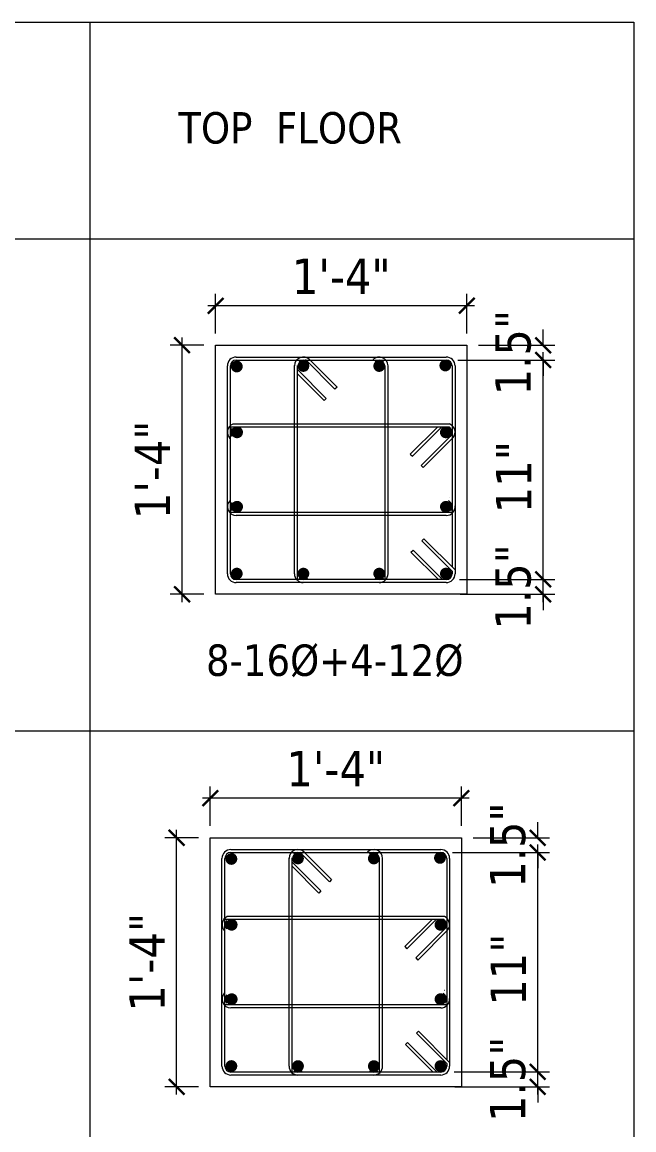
# Model space of a CAD drawing. Header units: inches. Extents: x 130993 to 274375, y -5108 to 103559.
# Drawn here: x 133595.8 to 133751.7, y 50564.9 to 50847.4 of the extents above; entities that cross this region are included whole.
import ezdxf

# ---------------------------------------------------------------- set-up
doc = ezdxf.new("R2010")
doc.units = ezdxf.units.IN
doc.header["$MEASUREMENT"] = 0
doc.header["$PDMODE"] = 2
doc.header["$PDSIZE"] = -3
for name, color, linetype, lineweight in [('DIMENSION', 142, 'Continuous', 20), ('HATCH', 9, 'Continuous', 9), ('TEXT', 181, 'Continuous', 13)]:
    doc.layers.add(name, color=color, linetype=linetype, lineweight=lineweight)
doc.layers.add('FRAME', color=7, linetype='Continuous')
doc.styles.add('TAHOMA', font='tahoma.ttf', dxfattribs={"height": 9})
doc.dimstyles.new('1-2', dxfattribs={"dimscale": 0, "dimtxt": 8, "dimasz": 4, "dimexe": 3, "dimexo": 3, "dimgap": 3, "dimtad": 1, "dimdec": 0, "dimlfac": 0.25, "dimzin": 3, "dimdsep": 46, "dimlunit": 4, "dimtxsty": 'TAHOMA', "dimblk1": 'ARCHTICK', "dimblk2": 'ARCHTICK', "dimsah": 1, "dimcen": 0, "dimdle": 2, "dimclrd": 6, "dimclre": 6, "dimclrt": 7, "dimadec": 0, "dimazin": 0, "dimtfac": 0.333333, "dimtdec": 0, "dimtix": 1, "dimtofl": 0, "dimtmove": 0, "dimatfit": 2, "dimfxl": 1, "dimtolj": 1, "dimtzin": 0, "dimlwd": -1, "dimlwe": -1, "dimarcsym": 0})

# ---------------------------------------------------------------- blocks, each defined once
blk = doc.blocks.new('_ArchTick')
at = {"color": 0, "linetype": 'ByBlock', "const_width": 0.15}
blk.add_lwpolyline([(-0.5, -0.5), (0.5, 0.5)], dxfattribs=at)
blk = doc.blocks.new('*D2946')
at = {"layer": 'Defpoints', "color": 0, "ltscale": 10}
for p in [(133704.25, 50705.27), (133704.44, 50701.47), (133728.56, 50701.47)]:
    blk.add_point(p, dxfattribs=at)
at = {"layer": 'DIMENSION', "color": 6, "ltscale": 10}
for p, q in [((133728.56, 50705.27), (133728.56, 50709.27)), ((133707.25, 50705.27), (133731.56, 50705.27)), ((133707.44, 50701.47), (133731.56, 50701.47)), ((133728.56, 50701.47), (133728.56, 50697.47))]:
    blk.add_line(p, q, dxfattribs=at)
at = {"layer": 'DIMENSION', "color": 6, "ltscale": 10, "xscale": 4, "yscale": 4, "zscale": 4}
for p, rotation in [((133728.56, 50705.27), 270), ((133728.56, 50701.47), 90)]:
    blk.add_blockref('_ArchTick', p, dxfattribs=dict(at, rotation=rotation))
at = {"layer": 'DIMENSION', "color": 7, "ltscale": 10, "insert": (133720.95, 50703.37), "char_height": 9, "attachment_point": 5, "rotation": 90, "style": 'TAHOMA'}
blk.add_mtext('\\A1;1.5"', dxfattribs=at)
blk = doc.blocks.new('*D2947')
at = {"layer": 'Defpoints', "color": 0, "ltscale": 10}
for p in [(133709.11, 50764.97), (133728.56, 50764.97), (133703.86, 50761.22)]:
    blk.add_point(p, dxfattribs=at)
at = {"layer": 'DIMENSION', "color": 6, "ltscale": 10}
for p, q in [((133728.56, 50764.97), (133728.56, 50768.97)), ((133712.11, 50764.97), (133731.56, 50764.97)), ((133706.86, 50761.22), (133731.56, 50761.22)), ((133728.56, 50761.22), (133728.56, 50757.22))]:
    blk.add_line(p, q, dxfattribs=at)
at = {"layer": 'DIMENSION', "color": 6, "ltscale": 10, "xscale": 4, "yscale": 4, "zscale": 4}
for p, rotation in [((133728.56, 50764.97), 270), ((133728.56, 50761.22), 90)]:
    blk.add_blockref('_ArchTick', p, dxfattribs=dict(at, rotation=rotation))
at = {"layer": 'DIMENSION', "color": 7, "ltscale": 10, "insert": (133720.95, 50763.09), "char_height": 9, "attachment_point": 5, "rotation": 90, "style": 'TAHOMA'}
blk.add_mtext('\\A1;1.5"', dxfattribs=at)
blk = doc.blocks.new('*D2948')
at = {"layer": 'Defpoints', "color": 0, "ltscale": 10}
for p in [(133703.86, 50761.22), (133728.56, 50761.22), (133704.44, 50701.47)]:
    blk.add_point(p, dxfattribs=at)
at = {"layer": 'DIMENSION', "color": 6, "ltscale": 10}
for p, q in [((133728.56, 50699.47), (133728.56, 50763.22)), ((133706.86, 50761.22), (133731.56, 50761.22)), ((133707.44, 50701.47), (133731.56, 50701.47))]:
    blk.add_line(p, q, dxfattribs=at)
at = {"layer": 'DIMENSION', "color": 6, "ltscale": 10, "xscale": 4, "yscale": 4, "zscale": 4}
for p, rotation in [((133728.56, 50761.22), 90), ((133728.56, 50701.47), 270)]:
    blk.add_blockref('_ArchTick', p, dxfattribs=dict(at, rotation=rotation))
at = {"layer": 'DIMENSION', "color": 7, "ltscale": 10, "insert": (133721.04, 50731.34), "char_height": 9, "attachment_point": 5, "rotation": 90, "style": 'TAHOMA'}
blk.add_mtext('\\A1;11"', dxfattribs=at)
blk = doc.blocks.new('*D2949')
at = {"layer": 'Defpoints', "color": 0, "ltscale": 10}
for p in [(133636.54, 50764.97), (133645.11, 50764.97), (133645.11, 50701.47)]:
    blk.add_point(p, dxfattribs=at)
at = {"layer": 'DIMENSION', "color": 6, "ltscale": 10}
for p, q in [((133642.11, 50764.97), (133633.54, 50764.97)), ((133636.54, 50699.47), (133636.54, 50766.97)), ((133642.11, 50701.47), (133633.54, 50701.47))]:
    blk.add_line(p, q, dxfattribs=at)
at = {"layer": 'DIMENSION', "color": 6, "ltscale": 10, "xscale": 4, "yscale": 4, "zscale": 4}
for p, rotation in [((133636.54, 50764.97), 90), ((133636.54, 50701.47), 270)]:
    blk.add_blockref('_ArchTick', p, dxfattribs=dict(at, rotation=rotation))
at = {"layer": 'DIMENSION', "color": 7, "ltscale": 10, "insert": (133629.02, 50733.22), "char_height": 9, "attachment_point": 5, "rotation": 90, "style": 'TAHOMA'}
blk.add_mtext('\\A1;1\'-4"', dxfattribs=at)
blk = doc.blocks.new('*D2950')
at = {"layer": 'Defpoints', "color": 0, "ltscale": 10}
for p in [(133645.11, 50775.06), (133645.11, 50764.97), (133709.11, 50764.97)]:
    blk.add_point(p, dxfattribs=at)
at = {"layer": 'DIMENSION', "color": 6, "ltscale": 10}
for p, q in [((133645.11, 50767.97), (133645.11, 50778.06)), ((133709.11, 50767.97), (133709.11, 50778.06)), ((133711.11, 50775.06), (133643.11, 50775.06))]:
    blk.add_line(p, q, dxfattribs=at)
at = {"layer": 'DIMENSION', "color": 6, "ltscale": 10, "xscale": 4, "yscale": 4, "zscale": 4, "rotation": 180}
blk.add_blockref('_ArchTick', (133645.11, 50775.06), dxfattribs=at)
at = {"layer": 'DIMENSION', "color": 6, "ltscale": 10, "xscale": 4, "yscale": 4, "zscale": 4}
blk.add_blockref('_ArchTick', (133709.11, 50775.06), dxfattribs=at)
at = {"layer": 'DIMENSION', "color": 7, "ltscale": 10, "insert": (133677.11, 50782.58), "char_height": 9, "attachment_point": 5, "style": 'TAHOMA'}
blk.add_mtext('\\A1;1\'-4"', dxfattribs=at)
blk = doc.blocks.new('*D2991')
at = {"layer": 'Defpoints', "color": 0, "ltscale": 10}
for p in [(133702.87, 50579.7), (133703.06, 50575.9), (133727.18, 50575.9)]:
    blk.add_point(p, dxfattribs=at)
at = {"layer": 'DIMENSION', "color": 6, "ltscale": 10}
for p, q in [((133727.18, 50579.7), (133727.18, 50583.7)), ((133705.87, 50579.7), (133730.18, 50579.7)), ((133706.06, 50575.9), (133730.18, 50575.9)), ((133727.18, 50575.9), (133727.18, 50571.9))]:
    blk.add_line(p, q, dxfattribs=at)
at = {"layer": 'DIMENSION', "color": 6, "ltscale": 10, "xscale": 4, "yscale": 4, "zscale": 4}
for p, rotation in [((133727.18, 50579.7), 270), ((133727.18, 50575.9), 90)]:
    blk.add_blockref('_ArchTick', p, dxfattribs=dict(at, rotation=rotation))
at = {"layer": 'DIMENSION', "color": 7, "ltscale": 10, "insert": (133719.57, 50577.8), "char_height": 9, "attachment_point": 5, "rotation": 90, "style": 'TAHOMA'}
blk.add_mtext('\\A1;1.5"', dxfattribs=at)
blk = doc.blocks.new('*D2992')
at = {"layer": 'Defpoints', "color": 0, "ltscale": 10}
for p in [(133707.73, 50639.4), (133727.18, 50639.4), (133702.48, 50635.65)]:
    blk.add_point(p, dxfattribs=at)
at = {"layer": 'DIMENSION', "color": 6, "ltscale": 10}
for p, q in [((133727.18, 50639.4), (133727.18, 50643.4)), ((133710.73, 50639.4), (133730.18, 50639.4)), ((133705.48, 50635.65), (133730.18, 50635.65)), ((133727.18, 50635.65), (133727.18, 50631.65))]:
    blk.add_line(p, q, dxfattribs=at)
at = {"layer": 'DIMENSION', "color": 6, "ltscale": 10, "xscale": 4, "yscale": 4, "zscale": 4}
for p, rotation in [((133727.18, 50639.4), 270), ((133727.18, 50635.65), 90)]:
    blk.add_blockref('_ArchTick', p, dxfattribs=dict(at, rotation=rotation))
at = {"layer": 'DIMENSION', "color": 7, "ltscale": 10, "insert": (133719.57, 50637.53), "char_height": 9, "attachment_point": 5, "rotation": 90, "style": 'TAHOMA'}
blk.add_mtext('\\A1;1.5"', dxfattribs=at)
blk = doc.blocks.new('*D2993')
at = {"layer": 'Defpoints', "color": 0, "ltscale": 10}
for p in [(133702.48, 50635.65), (133727.18, 50635.65), (133703.06, 50575.9)]:
    blk.add_point(p, dxfattribs=at)
at = {"layer": 'DIMENSION', "color": 6, "ltscale": 10}
for p, q in [((133727.18, 50573.9), (133727.18, 50637.65)), ((133705.48, 50635.65), (133730.18, 50635.65)), ((133706.06, 50575.9), (133730.18, 50575.9))]:
    blk.add_line(p, q, dxfattribs=at)
at = {"layer": 'DIMENSION', "color": 6, "ltscale": 10, "xscale": 4, "yscale": 4, "zscale": 4}
for p, rotation in [((133727.18, 50635.65), 90), ((133727.18, 50575.9), 270)]:
    blk.add_blockref('_ArchTick', p, dxfattribs=dict(at, rotation=rotation))
at = {"layer": 'DIMENSION', "color": 7, "ltscale": 10, "insert": (133719.66, 50605.78), "char_height": 9, "attachment_point": 5, "rotation": 90, "style": 'TAHOMA'}
blk.add_mtext('\\A1;11"', dxfattribs=at)
blk = doc.blocks.new('*D2994')
at = {"layer": 'Defpoints', "color": 0, "ltscale": 10}
for p in [(133635.16, 50639.4), (133643.73, 50639.4), (133643.73, 50575.9)]:
    blk.add_point(p, dxfattribs=at)
at = {"layer": 'DIMENSION', "color": 6, "ltscale": 10}
for p, q in [((133635.16, 50573.9), (133635.16, 50641.4)), ((133640.73, 50639.4), (133632.16, 50639.4)), ((133640.73, 50575.9), (133632.16, 50575.9))]:
    blk.add_line(p, q, dxfattribs=at)
at = {"layer": 'DIMENSION', "color": 6, "ltscale": 10, "xscale": 4, "yscale": 4, "zscale": 4}
for p, rotation in [((133635.16, 50639.4), 90), ((133635.16, 50575.9), 270)]:
    blk.add_blockref('_ArchTick', p, dxfattribs=dict(at, rotation=rotation))
at = {"layer": 'DIMENSION', "color": 7, "ltscale": 10, "insert": (133627.65, 50607.65), "char_height": 9, "attachment_point": 5, "rotation": 90, "style": 'TAHOMA'}
blk.add_mtext('\\A1;1\'-4"', dxfattribs=at)
blk = doc.blocks.new('*D2995')
at = {"layer": 'Defpoints', "color": 0, "ltscale": 10}
for p in [(133643.73, 50649.49), (133643.73, 50639.4), (133707.73, 50639.4)]:
    blk.add_point(p, dxfattribs=at)
at = {"layer": 'DIMENSION', "color": 6, "ltscale": 10}
for p, q in [((133643.73, 50642.4), (133643.73, 50652.49)), ((133707.73, 50642.4), (133707.73, 50652.49)), ((133709.73, 50649.49), (133641.73, 50649.49))]:
    blk.add_line(p, q, dxfattribs=at)
at = {"layer": 'DIMENSION', "color": 6, "ltscale": 10, "xscale": 4, "yscale": 4, "zscale": 4, "rotation": 180}
blk.add_blockref('_ArchTick', (133643.73, 50649.49), dxfattribs=at)
at = {"layer": 'DIMENSION', "color": 6, "ltscale": 10, "xscale": 4, "yscale": 4, "zscale": 4}
blk.add_blockref('_ArchTick', (133707.73, 50649.49), dxfattribs=at)
at = {"layer": 'DIMENSION', "color": 7, "ltscale": 10, "insert": (133675.73, 50657.01), "char_height": 9, "attachment_point": 5, "style": 'TAHOMA'}
blk.add_mtext('\\A1;1\'-4"', dxfattribs=at)

msp = doc.modelspace()

# ---------------------------------------------------------------- linework, layer by layer
at = {"layer": 'DIMENSION', "lineweight": 15}
for points in [[(133709.11, 50764.97), (133709.11, 50701.47), (133645.11, 50701.47), (133645.11, 50764.97)], [(133707.73, 50639.4), (133707.73, 50575.9), (133643.73, 50575.9), (133643.73, 50639.4)]]:
    msp.add_lwpolyline(points, close=True, dxfattribs=at)
at = {"layer": 'FRAME', "color": 5, "linetype": 'Continuous', "lineweight": 20}
for p, q in [((132826.97, 50847.34), (133751.67, 50847.37)), ((133613.02, 50847.36), (133613.02, 50289.88)), ((133751.67, 50847.37), (133751.67, 50289.88)), ((132826.99, 50792.12), (133751.67, 50792.14)), ((133751.67, 50666.57), (132826.97, 50666.57))]:
    msp.add_line(p, q, dxfattribs=at)
at = {"layer": 'HATCH', "lineweight": 5, "ltscale": 50}
for p, q in [((133650.36, 50761.97), (133703.86, 50761.97)), ((133648.11, 50706.72), (133648.11, 50759.72)), ((133648.86, 50706.72), (133648.86, 50759.72)), ((133650.36, 50761.22), (133703.86, 50761.22)), ((133665.2, 50706.72), (133665.2, 50759.85)), ((133665.95, 50705.22), (133665.95, 50759.85)), ((133675.52, 50753.77), (133667.98, 50761.31)), ((133676.05, 50754.3), (133669.04, 50761.31)), ((133688.28, 50705.04), (133688.28, 50759.85)), ((133689.03, 50706.72), (133689.03, 50759.72)), ((133705.36, 50759.72), (133705.36, 50708.45)), ((133706.11, 50759.72), (133706.11, 50706.72)), ((133673.3, 50751.4), (133665.95, 50758.76)), ((133672.77, 50750.87), (133665.95, 50757.7)), ((133676.05, 50754.3), (133675.52, 50753.77)), ((133673.3, 50751.4), (133672.77, 50750.87)), ((133704.75, 50745.09), (133704.76, 50745.09)), ((133704.67, 50744.11), (133648.86, 50744.11)), ((133704.76, 50744.86), (133649.46, 50744.86)), ((133694.71, 50737.21), (133701.72, 50744.22)), ((133695.24, 50736.68), (133702.78, 50744.22)), ((133704.67, 50744.11), (133704.92, 50743.86)), ((133697.46, 50734.31), (133705.2, 50742.05)), ((133697.99, 50733.78), (133705.67, 50741.47)), ((133694.71, 50737.21), (133695.24, 50736.68)), ((133697.46, 50734.31), (133697.99, 50733.78)), ((133704.46, 50725.36), (133704.93, 50724.88)), ((133704.76, 50726.11), (133704.77, 50726.11)), ((133705.36, 50722.32), (133648.86, 50722.32)), ((133703.87, 50721.57), (133650.37, 50721.57)), ((133697.63, 50715.12), (133698.16, 50715.66)), ((133697.63, 50715.12), (133705.36, 50707.39)), ((133698.16, 50715.66), (133706.11, 50707.7)), ((133694.88, 50712.23), (133695.41, 50712.76)), ((133694.88, 50712.23), (133701.89, 50705.22)), ((133695.41, 50712.76), (133702.95, 50705.22)), ((133705.36, 50707.39), (133705.36, 50706.72)), ((133703.86, 50705.22), (133650.36, 50705.22)), ((133703.86, 50704.47), (133650.36, 50704.47)), ((133648.98, 50636.4), (133702.48, 50636.4)), ((133648.98, 50635.65), (133702.48, 50635.65)), ((133674.14, 50628.2), (133666.6, 50635.74)), ((133674.67, 50628.73), (133667.66, 50635.74)), ((133646.73, 50581.15), (133646.73, 50634.15)), ((133647.48, 50581.15), (133647.48, 50634.15)), ((133663.82, 50581.15), (133663.82, 50634.28)), ((133664.57, 50579.65), (133664.57, 50634.28)), ((133671.92, 50625.83), (133664.57, 50633.19)), ((133671.39, 50625.3), (133664.57, 50632.13)), ((133686.9, 50579.47), (133686.9, 50634.28)), ((133687.65, 50581.15), (133687.65, 50634.15)), ((133703.98, 50634.15), (133703.98, 50582.88)), ((133704.73, 50634.15), (133704.73, 50581.15)), ((133674.67, 50628.73), (133674.14, 50628.2)), ((133671.92, 50625.83), (133671.39, 50625.3)), ((133703.29, 50618.54), (133647.48, 50618.54)), ((133703.39, 50619.29), (133648.08, 50619.29)), ((133693.33, 50611.64), (133700.35, 50618.65)), ((133693.86, 50611.11), (133701.41, 50618.65)), ((133703.29, 50618.54), (133703.55, 50618.29)), ((133703.37, 50619.52), (133703.38, 50619.52)), ((133696.08, 50608.75), (133703.82, 50616.48)), ((133696.61, 50608.22), (133704.3, 50615.9)), ((133693.33, 50611.64), (133693.86, 50611.11)), ((133696.08, 50608.75), (133696.61, 50608.22)), ((133703.08, 50599.79), (133703.55, 50599.32)), ((133703.38, 50600.54), (133703.39, 50600.54)), ((133703.98, 50596.76), (133647.48, 50596.76)), ((133702.49, 50596.01), (133648.99, 50596.01)), ((133696.25, 50589.56), (133696.78, 50590.09)), ((133696.78, 50590.09), (133704.73, 50582.13)), ((133693.5, 50586.66), (133694.03, 50587.19)), ((133694.03, 50587.19), (133701.57, 50579.65)), ((133696.25, 50589.56), (133703.98, 50581.82)), ((133693.5, 50586.66), (133700.51, 50579.65)), ((133703.98, 50581.82), (133703.98, 50581.15)), ((133702.48, 50579.65), (133648.98, 50579.65)), ((133702.48, 50578.9), (133648.98, 50578.9))]:
    msp.add_line(p, q, dxfattribs=at)
at = {"layer": 'HATCH', "lineweight": 5, "ltscale": 50, "const_width": 1.5}
for points in [[(133650.5, 50760.31, 1), (133650.5, 50758.81, 1)], [(133667.47, 50760.44, 1), (133667.47, 50758.94, 1)], [(133686.8, 50760.44, 1), (133686.8, 50758.94, 1)], [(133703.64, 50760.57, 1), (133703.64, 50759.07, 1)], [(133650.04, 50743.31, 1), (133651.1, 50742.25, 1)], [(133703.24, 50743.3, 1), (133704.3, 50742.24, 1)], [(133650.05, 50724.33, 1), (133651.11, 50723.27, 1)], [(133703.25, 50724.32, 1), (133704.31, 50723.26, 1)], [(133650.5, 50707.51, 1), (133650.5, 50706.01, 1)], [(133703.78, 50707.51, 1), (133703.78, 50706.01, 1)], [(133667.47, 50706, -1), (133667.47, 50707.5, -1)], [(133686.8, 50706, -1), (133686.8, 50707.5, -1)], [(133649.12, 50634.74, 1), (133649.12, 50633.24, 1)], [(133666.09, 50634.87, 1), (133666.09, 50633.37, 1)], [(133685.42, 50634.87, 1), (133685.42, 50633.37, 1)], [(133702.27, 50635, 1), (133702.27, 50633.5, 1)], [(133648.66, 50617.74, 1), (133649.72, 50616.68, 1)], [(133701.86, 50617.73, 1), (133702.92, 50616.67, 1)], [(133648.67, 50598.77, 1), (133649.73, 50597.7, 1)], [(133701.87, 50598.76, 1), (133702.93, 50597.7, 1)], [(133649.12, 50581.94, 1), (133649.12, 50580.44, 1)], [(133666.09, 50580.43, -1), (133666.09, 50581.93, -1)], [(133685.42, 50580.43, -1), (133685.42, 50581.93, -1)], [(133702.4, 50581.94, 1), (133702.4, 50580.44, 1)]]:
    msp.add_lwpolyline(points, format="xyb", close=True, dxfattribs=at)
at = {"layer": 'HATCH', "lineweight": 5, "ltscale": 50}
for centre, radius, start, end in [((133650.36, 50759.72), 2.25, 90, 180), ((133667.45, 50759.72), 2.25, 45, 180), ((133686.78, 50759.72), 2.25, 0, 135), ((133703.86, 50759.72), 2.25, 0, 90), ((133650.36, 50759.72), 1.5, 90, 180), ((133667.45, 50759.72), 1.5, 45, 135), ((133686.78, 50759.72), 1.5, 45, 135), ((133703.86, 50759.72), 1.5, 0, 90), ((133650.36, 50742.8), 2.25, 113.6484, 225), ((133650.36, 50742.8), 1.5, 135, 225), ((133703.86, 50742.8), 2.25, 323.6257, 66.3516), ((133703.86, 50742.8), 1.5, 315, 45), ((133650.37, 50723.82), 2.25, 135, 270), ((133650.37, 50723.82), 1.5, 135, 225), ((133703.87, 50723.82), 2.25, 270, 4.8171), ((133703.87, 50723.82), 1.5, 315, 45), ((133650.36, 50706.72), 2.25, 180, 270), ((133650.36, 50706.72), 1.5, 180, 270), ((133667.45, 50706.72), 2.25, 180, 270), ((133667.45, 50706.72), 1.5, 225, 315), ((133686.78, 50706.72), 1.5, 225, 315), ((133686.78, 50706.72), 2.25, 270, 0), ((133703.86, 50706.72), 2.25, 270, 0), ((133703.86, 50706.72), 1.5, 270, 0), ((133648.98, 50634.15), 2.25, 90, 180), ((133648.98, 50634.15), 1.5, 90, 180), ((133666.07, 50634.15), 2.25, 45, 180), ((133666.07, 50634.15), 1.5, 45, 135), ((133685.4, 50634.15), 2.25, 0, 135), ((133685.4, 50634.15), 1.5, 45, 135), ((133702.48, 50634.15), 2.25, 0, 90), ((133702.48, 50634.15), 1.5, 0, 90), ((133648.98, 50617.23), 2.25, 113.6484, 225), ((133648.98, 50617.23), 1.5, 135, 225), ((133702.48, 50617.23), 2.25, 323.6257, 66.3516), ((133702.48, 50617.23), 1.5, 315, 45), ((133648.99, 50598.26), 2.25, 135, 270), ((133648.99, 50598.26), 1.5, 135, 225), ((133702.49, 50598.26), 2.25, 270, 4.8171), ((133702.49, 50598.26), 1.5, 315, 45), ((133648.98, 50581.15), 2.25, 180, 270), ((133648.98, 50581.15), 1.5, 180, 270), ((133666.07, 50581.15), 2.25, 180, 270), ((133666.07, 50581.15), 1.5, 225, 315), ((133685.4, 50581.15), 1.5, 225, 315), ((133685.4, 50581.15), 2.25, 270, 0), ((133702.48, 50581.15), 2.25, 270, 0), ((133702.48, 50581.15), 1.5, 270, 0)]:
    msp.add_arc(centre, radius, start, end, dxfattribs=at)

# ---------------------------------------------------------------- texts
at = {"layer": 'TEXT', "linetype": 'Continuous', "char_height": 8, "attachment_point": 4, "style": 'TAHOMA'}
for s, insert in [('TOP  FLOOR', (133635.61, 50820.35)), ('8-16%%C+4-12%%C', (133642.66, 50684.49))]:
    msp.add_mtext(s, dxfattribs=dict(at, insert=insert))

# ---------------------------------------------------------------- dimensions: what is measured, and where the dimension line sits
at = {"layer": 'DIMENSION', "ltscale": 10}
for base, p1, p2, picture, middle in [((133645.11, 50775.06), (133709.11, 50764.97), (133645.11, 50764.97), '*D2950', (133677.11, 50782.58)), ((133643.73, 50649.49), (133707.73, 50639.4), (133643.73, 50639.4), '*D2995', (133675.73, 50657.01))]:
    dim = msp.add_linear_dim(base=base, p1=p1, p2=p2, dimstyle='1-2', override={"dimscale": 1}, dxfattribs=at)
    dim.commit()
    dim.dimension.update_dxf_attribs({"geometry": picture, "text_midpoint": middle})
for base, p1, p2, text, picture, middle in [((133728.56, 50764.97), (133703.86, 50761.22), (133709.11, 50764.97), '1.5"', '*D2947', (133720.95, 50763.09)), ((133728.56, 50761.22), (133704.44, 50701.47), (133703.86, 50761.22), '11"', '*D2948', (133721.04, 50731.34)), ((133728.56, 50701.47), (133704.25, 50705.27), (133704.44, 50701.47), '1.5"', '*D2946', (133720.95, 50703.37)), ((133727.18, 50639.4), (133702.48, 50635.65), (133707.73, 50639.4), '1.5"', '*D2992', (133719.57, 50637.53)), ((133727.18, 50635.65), (133703.06, 50575.9), (133702.48, 50635.65), '11"', '*D2993', (133719.66, 50605.78)), ((133727.18, 50575.9), (133702.87, 50579.7), (133703.06, 50575.9), '1.5"', '*D2991', (133719.57, 50577.8))]:
    dim = msp.add_linear_dim(base=base, p1=p1, p2=p2, angle=270, text=text, dimstyle='1-2', override={"dimscale": 1}, dxfattribs=at)
    dim.commit()
    dim.dimension.update_dxf_attribs({"geometry": picture, "text_midpoint": middle})
for base, p1, p2, picture, middle in [((133636.54, 50764.97), (133645.11, 50701.47), (133645.11, 50764.97), '*D2949', (133629.02, 50733.22)), ((133635.16, 50639.4), (133643.73, 50575.9), (133643.73, 50639.4), '*D2994', (133627.65, 50607.65))]:
    dim = msp.add_linear_dim(base=base, p1=p1, p2=p2, angle=90, dimstyle='1-2', override={"dimscale": 1}, dxfattribs=at)
    dim.commit()
    dim.dimension.update_dxf_attribs({"geometry": picture, "text_midpoint": middle})

doc.saveas('drawing.dxf')
